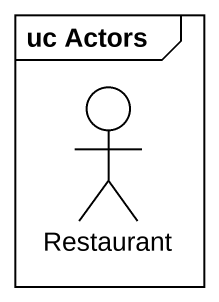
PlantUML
@startuml
mainframe uc Actors
actor Restaurant
@enduml
